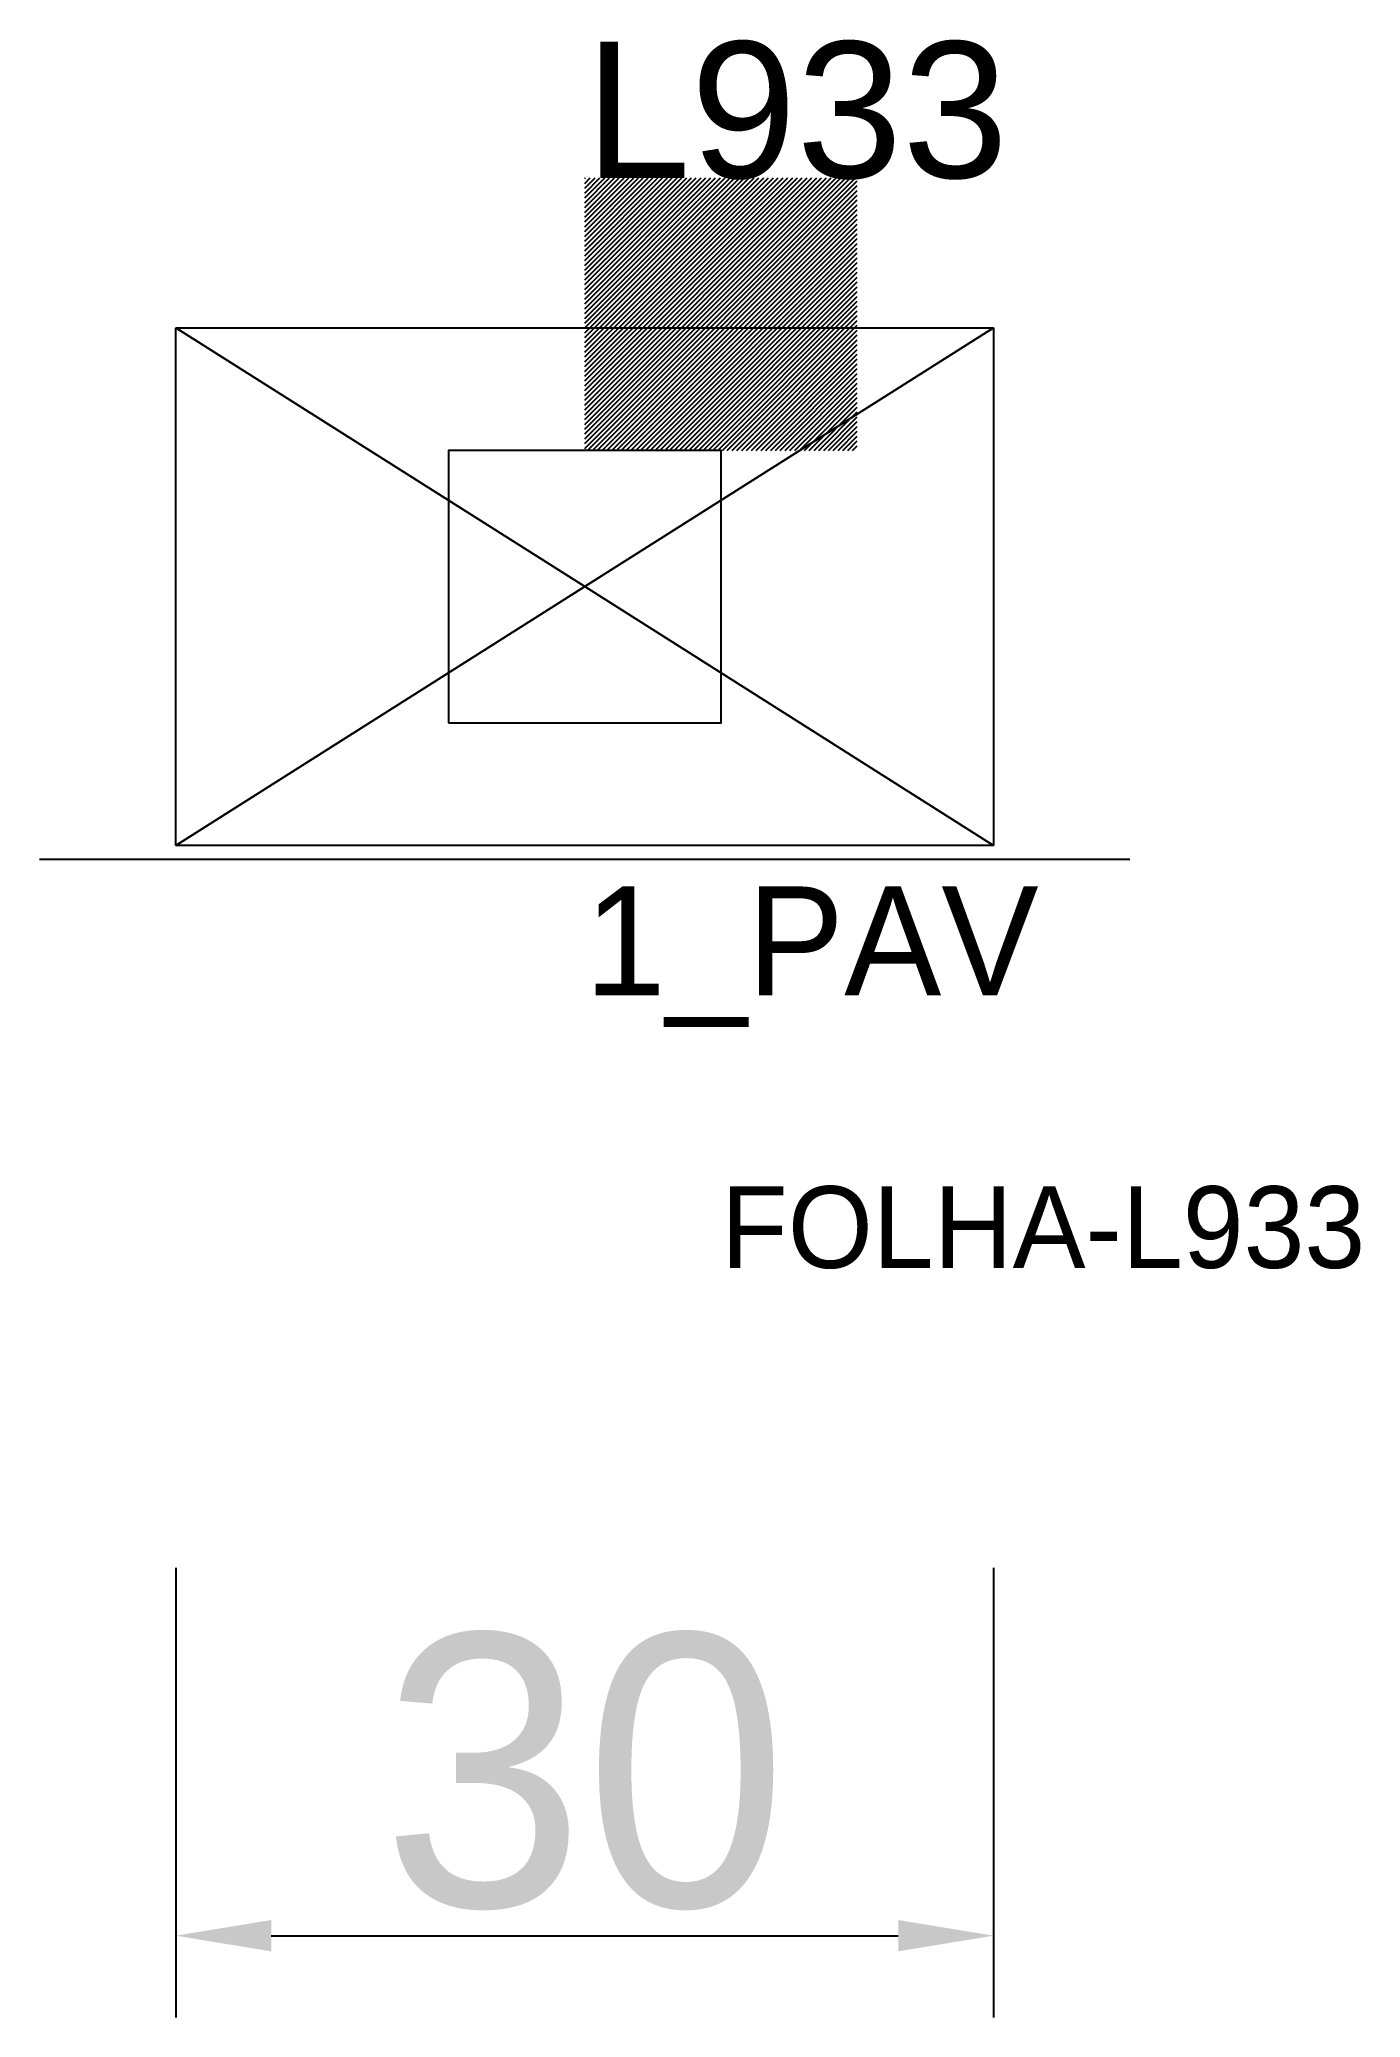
# Model space of a CAD drawing. Header units: metres. Extents: x 217.2 to 265.7, y 139.5 to 212.1.
import ezdxf

# ---------------------------------------------------------------- set-up
doc = ezdxf.new("R2010")
doc.units = ezdxf.units.M
for name, color, linetype in [('COTA', 241, 'CONTINUOUS'), ('FOLHA', 255, 'CONTINUOUS'), ('Hachura', 251, 'CONTINUOUS'), ('NOMENCLATURA', 7, 'CONTINUOUS'), ('Nível', 160, 'CONTINUOUS'), ('Painéis', 200, 'CONTINUOUS'), ('Pilares', 5, 'CONTINUOUS'), ('REAPROVEITAMENTO', 251, 'CONTINUOUS'), ('SARR_2.2x7', 40, 'CONTINUOUS')]:
    doc.layers.add(name, color=color, linetype=linetype)
doc.styles.add('ARIAL', font='Arial.ttf')
doc.dimstyles.new('EZ DXF', dxfattribs={"dimtxt": 10, "dimasz": 3.5, "dimexe": 3, "dimexo": 1.5, "dimgap": 1, "dimtad": 1, "dimdec": 1, "dimdsep": 46, "dimcen": 2.5, "dimazin": 3, "dimtfac": 1, "dimtmove": 0, "dimatfit": 3})

msp = doc.modelspace()

# ---------------------------------------------------------------- hatches: boundary and pattern name
at = {"layer": 'Hachura'}
h = msp.add_hatch(dxfattribs=at)
h.set_pattern_fill('ANSI31', scale=50)
h.paths.add_polyline_path([(237.2, 192), (222.2, 201.5), (252.2, 201.5), (237.2, 192), (252.2, 201.5), (252.2, 182.5), (237.2, 192), (252.2, 182.5), (222.2, 182.5), (237.2, 192), (222.2, 182.5), (222.2, 201.5)])
h = msp.add_hatch(dxfattribs=at)
h.set_pattern_fill('ANSI31', scale=50)
h.paths.add_polyline_path([(237.2, 192), (222.2, 201.5), (252.2, 201.5), (237.2, 192), (252.2, 201.5), (252.2, 182.5), (237.2, 192), (252.2, 182.5), (222.2, 182.5), (237.2, 192), (222.2, 182.5), (222.2, 201.5)])
at = {"layer": 'Reaproveitamento'}
h = msp.add_hatch(dxfattribs=at)
h.set_pattern_fill('SOLID')
h.paths.add_polyline_path([(237.2, 197), (247.2, 197), (247.2, 207), (237.2, 207)])
h = msp.add_hatch(dxfattribs=at)
h.set_pattern_fill('SOLID')
h.paths.add_polyline_path([(237.2, 197), (247.2, 197), (247.2, 207), (237.2, 207)])

# ---------------------------------------------------------------- linework, layer by layer
at = {"layer": 'Painéis', "color": 200}
for p, q in [((237.2, 192), (222.2, 201.5)), ((222.2, 201.5), (252.2, 201.5)), ((222.2, 182.5), (222.2, 201.5)), ((222.2, 201.5), (237.2, 192)), ((237.2, 192), (222.2, 201.5)), ((222.2, 201.5), (252.2, 201.5)), ((222.2, 182.5), (222.2, 201.5)), ((222.2, 201.5), (237.2, 192)), ((252.2, 201.5), (237.2, 192)), ((237.2, 192), (252.2, 201.5)), ((252.2, 201.5), (237.2, 192)), ((237.2, 192), (252.2, 201.5)), ((252.2, 201.5), (252.2, 182.5)), ((252.2, 201.5), (252.2, 182.5)), ((222.2, 182.5), (237.2, 192)), ((237.2, 192), (222.2, 182.5)), ((222.2, 182.5), (237.2, 192)), ((237.2, 192), (222.2, 182.5)), ((252.2, 182.5), (237.2, 192)), ((237.2, 192), (252.2, 182.5)), ((252.2, 182.5), (237.2, 192)), ((237.2, 192), (252.2, 182.5)), ((252.2, 182.5), (222.2, 182.5)), ((252.2, 182.5), (222.2, 182.5))]:
    msp.add_line(p, q, dxfattribs=at)
at = {"layer": 'Pilares'}
msp.add_lwpolyline([(232.2, 187), (242.2, 187), (242.2, 197), (232.2, 197)], close=True, dxfattribs=at)
msp.add_lwpolyline([(232.2, 187), (242.2, 187), (242.2, 197), (232.2, 197)], close=True, dxfattribs=at)
at = {"layer": 'SARR_2.2x7'}
msp.add_line((217.2, 182), (257.2, 182), dxfattribs=at)
msp.add_line((217.2, 182), (257.2, 182), dxfattribs=at)

# ---------------------------------------------------------------- texts
at = {"layer": 'FOLHA'}
msp.add_text('FOLHA-L933', height=3, dxfattribs=at).set_placement((242.2, 167))
msp.add_text('FOLHA-L933', height=3, dxfattribs=at).set_placement((242.2, 167))
at = {"layer": 'NOMENCLATURA', "insert": (237.2, 212), "char_height": 5, "attachment_point": 1, "style": 'ARIAL'}
msp.add_mtext('L933', dxfattribs=at)
msp.add_mtext('L933', dxfattribs=at)
at = {"layer": 'Nível'}
msp.add_text('1_PAV', height=4, dxfattribs=at).set_placement((237.2, 177))
msp.add_text('1_PAV', height=4, dxfattribs=at).set_placement((237.2, 177))

# ---------------------------------------------------------------- dimensions: what is measured, and where the dimension line sits
at = {"layer": 'COTA'}
msp.add_linear_dim(base=(222.2, 142.5), p1=(222.2, 157.5), p2=(252.2, 157.5), dimstyle='EZ DXF', dxfattribs=at).render()
msp.add_linear_dim(base=(222.2, 142.5), p1=(222.2, 157.5), p2=(252.2, 157.5), dimstyle='EZ DXF', dxfattribs=at).render()

doc.saveas('drawing.dxf')
